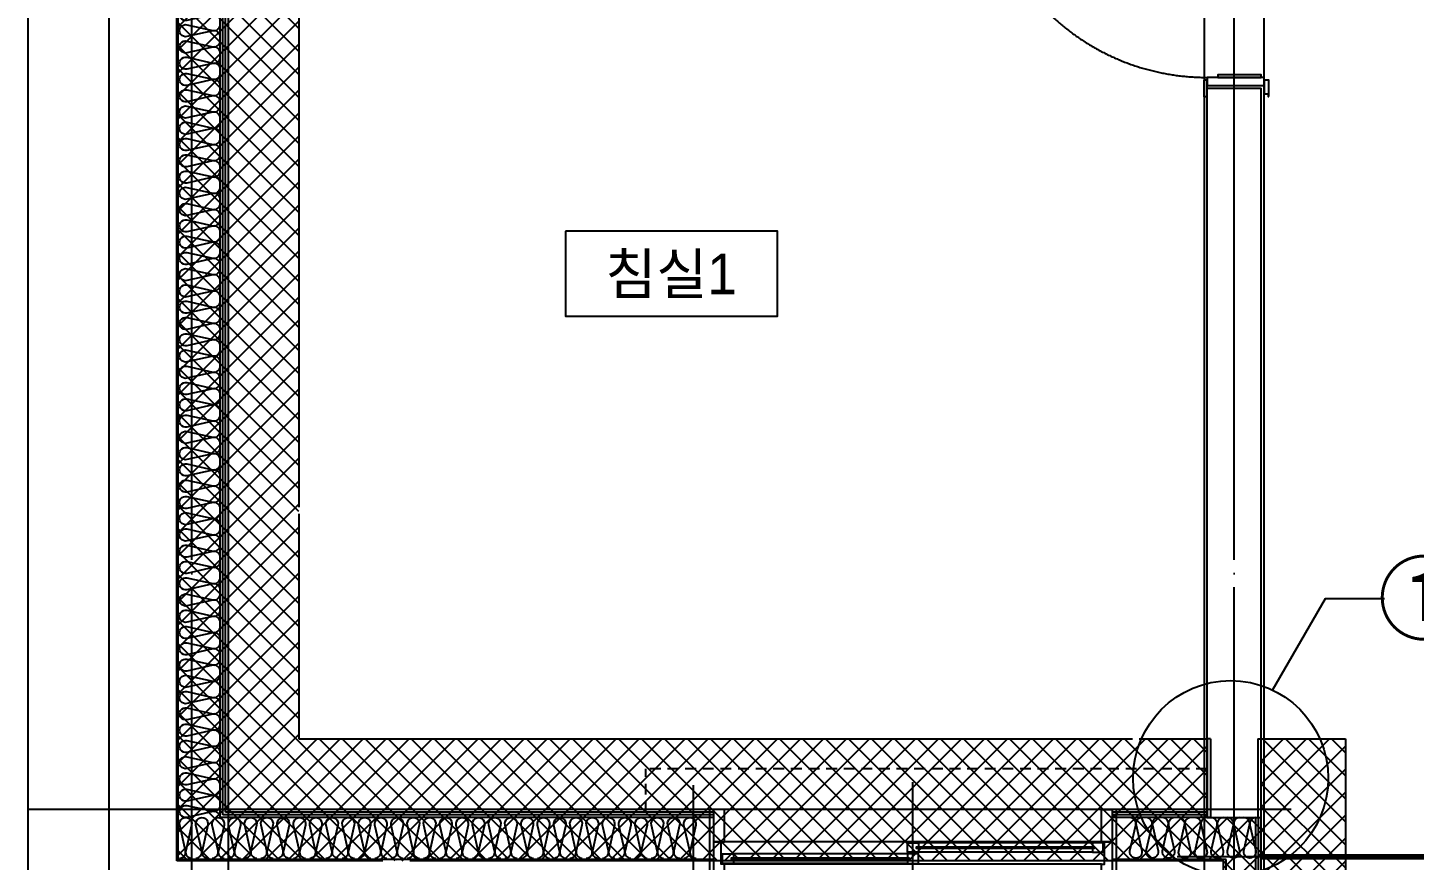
# Model space of a CAD drawing. Header units: millimetres. Extents: x -24416 to 92204, y -190080 to 23760.
# Drawn here: x 54083 to 59197, y -176608 to -173538 of the extents above; entities that cross this region are included whole.
import ezdxf
from ezdxf.enums import TextEntityAlignment as Align

# ---------------------------------------------------------------- set-up
doc = ezdxf.new("R2010")
doc.units = ezdxf.units.MM
doc.header["$LTSCALE"] = 50
for name, pattern in [('AUDIT_D_220706163347-0', [0]), ('CEN', [62, 60, -1, 0, -1]), ('H', [1.3, 0.8, -0.5]), ('HID', [2.5, 1.5, -1]), ('HIDDEN', [2, 1, -1]), ('평면도(기준)$0$CENTER2', [16.25, 15, -0.5, 0.25, -0.5])]:
    doc.linetypes.add(name, pattern=pattern)
doc.layers.get('defpoints').update_dxf_attribs({"color": 139})
for name, color, linetype, plot in [('AA-CEN', 1, 'CEN', False), ('Defpoint', 135, 'Continuous', False), ('MC', 135, 'Continuous', False)]:
    doc.layers.add(name, color=color, linetype=linetype, plot=plot)
for name, color, linetype in [('AA-단열-바닥-욕실', 30, 'Continuous'), ('ARDM', 7, 'Continuous'), ('CEN_CON', 1, 'CEN'), ('CEN_WALL', 12, 'CEN'), ('CONC', 2, 'Continuous'), ('dan1', 7, 'HID'), ('HAT', 9, 'Continuous'), ('INS', 252, 'Continuous'), ('SINA-F-FRAME', 4, 'Continuous'), ('TEXT', 3, 'Continuous'), ('WAL_DRY', 7, 'Continuous'), ('WIN', 4, 'Continuous'), ('실명', 3, 'AUDIT_D_220706163347-0'), ('실명박스', 7, 'AUDIT_D_220706163347-0'), ('커튼박스', 6, 'Continuous'), ('평면도(기준)$0$1.EC-F-DOOR', 4, 'Continuous'), ('평면도(기준)$0$1.EC-F-DOOR-F', 4, 'Continuous'), ('확장', 8, 'HIDDEN')]:
    doc.layers.add(name, color=color, linetype=linetype)
doc.styles.add('HAUD01', font='Dotum.ttf')
doc.styles.add('돋움', font='Dotum.ttf')

# ---------------------------------------------------------------- blocks, each defined once
blk = doc.blocks.new('WIN_1500_단창1')
at = {"layer": 'Defpoint'}
for p, q in [((-15, 240), (-15, 0)), ((1485, 240), (1485, 0))]:
    blk.add_line(p, q, dxfattribs=at)
at = {"layer": 'WIN'}
blk.add_line((735, -100), (735, 340), dxfattribs=at)
at = {"layer": 'WIN', "color": 8}
for p, q in [((40, 240), (1430, 240)), ((40, 120), (1430, 120)), ((73, 117), (715, 117)), ((73, 82), (715, 82)), ((755, 76), (1397, 76)), ((40, 38), (1430, 38)), ((755, 41), (1397, 41)), ((40, 0), (1430, 0))]:
    blk.add_line(p, q, dxfattribs=at)
at = {"layer": 'WIN'}
for points in [[(40, 240), (0, 240), (0, 120), (40, 120), (40, 240)], [(1430, 240), (1470, 240), (1470, 120), (1430, 120), (1430, 240)], [(40, 38), (28, 38), (28, 120), (0, 120), (0, 0), (40, 0), (40, 38)], [(73, 96.5), (73, 82), (33, 82), (33, 117), (73, 117), (73, 102.5)], [(66, 102.5), (66, 96.5), (722, 96.5), (722, 102.5), (66, 102.5)], [(715, 96.5), (715, 82), (755, 82), (755, 117), (715, 117), (715, 102.5)], [(1430, 38), (1442, 38), (1442, 120), (1470, 120), (1470, 0), (1430, 0), (1430, 38)], [(755, 55.5), (755, 41), (715, 41), (715, 76), (755, 76), (755, 61.5)], [(748, 61.5), (748, 55.5), (1404, 55.5), (1404, 61.5), (748, 61.5)], [(1397, 55.5), (1397, 41), (1437, 41), (1437, 76), (1397, 76), (1397, 61.5)]]:
    blk.add_lwpolyline(points, dxfattribs=at)
blk = doc.blocks.new('insul1')
blk.add_lwpolyline([(0, 0, 0.480617), (0.146, 0.183), (0.004, 0.817, -1.249969), (0.296, 0.817), (0.154, 0.183, 0.480617), (0.3, 0, 0.480617)], format="xyb")
blk = doc.blocks.new('A$C65D858C3')
at = {"layer": '평면도(기준)$0$1.EC-F-DOOR', "color": 8}
for points in [[(80.8, 920), (80.8, 970), (260.8, 970), (260.8, 950), (100.8, 950), (100.8, 920)], [(80.8, 863.9), (80.8, 813.9), (260.8, 813.9), (260.8, 833.9), (100.8, 833.9), (100.8, 863.9)]]:
    blk.add_lwpolyline(points, dxfattribs=at)
at = {"layer": '평면도(기준)$0$1.EC-F-DOOR'}
blk.add_lwpolyline([(840.4, 910), (0.8, 910), (0.8, 874), (840.4, 874), (840.4, 910)], dxfattribs=at)
at = {"layer": '평면도(기준)$0$1.EC-F-DOOR', "color": 8}
for points in [[(120.8, 910), (60.8, 910), (60.8, 920), (120.8, 920)], [(120.8, 874), (60.8, 874), (60.8, 864), (120.8, 864)]]:
    blk.add_lwpolyline(points, close=True, dxfattribs=at)
at = {"layer": '평면도(기준)$0$1.EC-F-DOOR', "color": 1, "linetype": '평면도(기준)$0$CENTER2', "ltscale": 6}
blk.add_arc((840.6, 910.6), 840.6, 182.4982, 269.9824, dxfattribs=at)
at = {"layer": '평면도(기준)$0$1.EC-F-DOOR-F'}
for points in [[(828.4, 980), (828.4, 920), (840.4, 920), (840.4, 980)], [(1050.4, 920), (1050.4, 940), (1050.4, 980), (1068.4, 980), (1068.4, 920)], [(1050.4, 940), (1050.4, 910), (840.4, 910), (840.4, 940)], [(1040.4, 910), (1040.4, 900), (880.4, 900), (880.4, 910)], [(828.4, 60), (828.4, 0), (840.4, 0), (840.4, 60)], [(1050.4, 40), (1050.4, 70), (840.4, 70), (840.4, 40)], [(1040.4, 70), (1040.4, 80), (880.4, 80), (880.4, 70)]]:
    blk.add_lwpolyline(points, close=True, dxfattribs=at)
blk.add_lwpolyline([(1068.4, 0), (1068.4, 60), (1050.4, 60), (1050.4, 10), (1065.4, 10), (1065.4, 0), (1068.4, 0)], dxfattribs=at)
blk = doc.blocks.new('U-131B(확장)', base_point=(284085.3, -109269.8))
at = {"layer": 'CEN_CON'}
for p, q in [((284390.3, -109569.8), (284390.3, -98634.8)), ((288235.3, -109569.8), (288235.3, -98634.8))]:
    blk.add_line(p, q, dxfattribs=at)
at = {"layer": 'CEN_WALL'}
blk.add_line((286240.3, -107299.8), (286240.3, -109569.8), dxfattribs=at)
at = {"layer": 'CONC'}
for p, q in [((284085.3, -109269.8), (284085.3, -99524.8)), ((284335.3, -107579.8), (284335.3, -99724.8)), ((288135.3, -107129.8), (288135.3, -104729.8)), ((288135.3, -104729.8), (288335.3, -104729.8)), ((288335.3, -107129.8), (288335.3, -104729.8)), ((288148.3, -107129.8), (288135.3, -107129.8)), ((288148.3, -107129.8), (288148.3, -107419.8)), ((288322.3, -107129.8), (288322.3, -107419.8)), ((288322.3, -107129.8), (288335.3, -107129.8)), ((288148.3, -107419.8), (288322.3, -107419.8))]:
    blk.add_line(p, q, dxfattribs=at)
at = {"layer": 'dan1'}
for points in [[(288335.3, -107129.8), (288645.3, -107129.8), (288645.3, -108619.8), (295505.3, -108619.8), (295505.3, -104984.8), (299595.3, -104984.8), (299595.3, -108619.8), (309255.3, -108619.8), (309255.3, -102059.8), (308635.3, -102059.8), (308635.3, -98719.8), (306145.3, -98719.8), (306145.3, -102694.8), (305835.3, -102694.8)], [(288135.3, -101589.8), (286005.3, -101589.8), (286005.3, -100174.8), (284785.3, -100174.8), (284785.3, -107129.8), (288135.3, -107129.8)]]:
    blk.add_lwpolyline(points, dxfattribs=at)
at = {"layer": 'INS'}
for p, q in [((284340.3, -107574.8), (284340.3, -99729.8)), ((284495.3, -107419.8), (284495.3, -99884.8)), ((288135.3, -107419.8), (288135.3, -107129.8)), ((288335.3, -107419.8), (288335.3, -107129.8)), ((286315.3, -107419.8), (284495.3, -107419.8)), ((288135.3, -107419.8), (287785.3, -107419.8)), ((288148.3, -107419.8), (288135.3, -107419.8)), ((288315.3, -108909.8), (288315.3, -107419.8)), ((288322.3, -107419.8), (288335.3, -107419.8)), ((286315.3, -107574.8), (284340.3, -107574.8)), ((288205.3, -107574.8), (287785.3, -107574.8)), ((288205.3, -109064.8), (288205.3, -107574.8))]:
    blk.add_line(p, q, dxfattribs=at)
at = {"layer": 'MC'}
for p, q in [((284525.3, -109569.8), (284525.3, -98634.8)), ((288345.3, -109569.8), (288345.3, -98634.8)), ((288125.3, -109569.8), (288125.3, -103539.8)), ((288445.3, -107389.8), (283785.3, -107389.8)), ((295885.3, -107564.8), (288025.3, -107564.8))]:
    blk.add_line(p, q, dxfattribs=at)
at = {"layer": 'WAL_DRY'}
for p, q in [((284505.3, -107409.8), (284505.3, -99894.8)), ((284515.3, -107399.8), (284515.3, -99904.8)), ((286315.3, -107409.8), (284505.3, -107409.8)), ((286315.3, -107399.8), (284515.3, -107399.8)), ((288135.3, -107399.8), (287785.3, -107399.8)), ((288135.3, -107409.8), (287785.3, -107409.8)), ((288325.3, -108899.8), (288325.3, -107419.8)), ((288335.3, -108889.8), (288335.3, -107419.8))]:
    blk.add_line(p, q, dxfattribs=at)
at = {"layer": '커튼박스', "linetype": 'H'}
for p in [(288135.3, -107239.8), (286065.3, -107399.8)]:
    blk.add_line(p, (286065.3, -107239.8), dxfattribs=at)
at = {"layer": '확장', "ltscale": 0.5, "const_width": 20, "flags": 128}
blk.add_lwpolyline([(288335.3, -107564.8), (295765.3, -107564.8)], dxfattribs=at)
at = {"layer": 'INS', "row_count": 1}
for p, xscale, yscale, zscale, rotation, column_count, row_spacing, column_spacing in [((284495.3, -107419.8), 150.0000000000001, 150.0000000000001, 150.0000000000001, 90, 125, -3.155443620884047e-30, 60.00000000000006), ((288315.3, -107419.8), 150, 150, 150, 180, 8, 0, 60)]:
    blk.add_blockref('insul1', p, dxfattribs=dict(at, xscale=xscale, yscale=yscale, zscale=zscale, rotation=rotation, column_count=column_count, row_spacing=row_spacing, column_spacing=column_spacing))
at = {"layer": 'INS', "xscale": 150, "yscale": 150, "zscale": 150, "row_count": 1, "column_count": 32, "row_spacing": 0, "column_spacing": 60}
blk.add_blockref('insul1', (284345.3, -107569.8), dxfattribs=at)
at = {"layer": 'SINA-F-FRAME'}
blk.add_blockref('A$C65D858C3', (287295, -104759.8), dxfattribs=at)
at = {"layer": 'WIN', "xscale": -1}
blk.add_blockref('WIN_1500_단창1', (287785.3, -107629.8), dxfattribs=at)
blk = doc.blocks.new('A$C415C5DAF')
at = {"layer": '실명박스'}
blk.add_lwpolyline([(43581.1, -192665.6), (43581.1, -192978.1), (44362.7, -192978.1), (44362.7, -192665.6)], close=True, dxfattribs=at)
at = {"layer": '실명', "style": 'HAUD01'}
blk.add_text('침실1', height=150, dxfattribs=at).set_placement((43970.5, -192819.6), align=Align.MIDDLE)
blk = doc.blocks.new('A$C1CAF0AFA')
at = {"layer": 'HAT'}
h = blk.add_hatch(dxfattribs=at)
h.set_pattern_fill('_USER', color=5, scale=60, angle=45, double=1, pattern_type=0)
h.set_pattern_definition([(45, (0, -53460), (-42.426407, 42.426407), []), (135, (0, -53460), (-42.426407, -42.426407), [])])
h.paths.add_polyline_path([(80002.7, -194400.9), (80002.7, -201860.9), (69442.7, -201860.9), (69442.7, -198225.9), (66252.7, -198225.9), (66252.7, -201860.9), (58492.7, -201860.9), (58492.7, -200370.9), (54632.7, -200370.9), (54632.7, -192515.9), (56752.7, -192515.9), (56752.7, -193930.9), (59252.7, -193930.9), (59252.7, -191925.9), (62992.7, -191925.9), (62992.7, -195035.9), (65722.7, -195035.9), (65722.7, -194885.9), (67122.7, -194885.9), (67122.7, -195035.9), (69192.7, -195035.9), (69192.7, -195485.9), (63052.7, -195485.9), (63052.7, -195155.9), (62852.7, -195155.9), (62852.7, -195485.9), (62542.7, -195485.9), (62542.7, -192375.9), (59702.7, -192375.9), (59702.7, -194380.9), (58632.7, -194380.9), (58632.7, -194090.9), (58432.7, -194090.9), (58432.7, -194380.9), (56302.7, -194380.9), (56302.7, -192965.9), (55082.7, -192965.9), (55082.7, -199920.9), (58432.7, -199920.9), (58432.7, -200210.9), (58632.7, -200210.9), (58632.7, -199920.9), (58942.7, -199920.9), (58942.7, -201410.9), (65802.7, -201410.9), (65802.7, -197775.9), (69892.7, -197775.9), (69892.7, -201410.9), (79552.7, -201410.9), (79552.7, -194850.9), (78932.7, -194850.9), (78932.7, -191510.9), (76442.7, -191510.9), (76442.7, -195485.9), (76132.7, -195485.9), (76132.7, -195163.4), (75932.7, -195163.4), (75932.7, -195485.9), (69442.7, -195485.9), (69442.7, -195035.9), (75992.7, -195035.9), (75992.7, -191060.9), (79382.7, -191060.9), (79382.7, -194400.9)])
at = {"layer": 'AA-CEN', "color": 4}
for points in [[(66252.7, -201860.9), (58492.7, -201860.9), (58492.7, -200370.9), (54632.7, -200370.9), (54632.7, -192515.9), (56752.7, -192515.9), (56752.7, -193930.9), (59252.7, -193930.9), (59252.7, -191925.9), (62992.7, -191925.9)], [(62542.7, -192375.9), (59702.7, -192375.9), (59702.7, -194380.9), (58632.7, -194380.9), (58632.7, -194090.9), (58432.7, -194090.9), (58432.7, -194380.9), (56302.7, -194380.9), (56302.7, -192965.9), (55082.7, -192965.9), (55082.7, -199920.9), (58432.7, -199920.9), (58432.7, -200210.9), (58632.7, -200210.9), (58632.7, -199920.9), (58942.7, -199920.9), (58942.7, -201410.9), (65802.7, -201410.9)]]:
    blk.add_lwpolyline(points, dxfattribs=at)
blk = doc.blocks.new('A$C45F312F6')
at = {"layer": 'ARDM', "color": 3}
blk.add_lwpolyline([(58674.6, -199740.9), (58869.6, -199402.6), (59087.1, -199402.6)], dxfattribs=at)
blk.add_circle((58519.7, -200065.9), 360, dxfattribs=at)
at = {"layer": 'TEXT', "style": '돋움'}
blk.add_text('①', height=250, dxfattribs=at).set_placement((59232.2, -199529.4), align=Align.CENTER)

msp = doc.modelspace()

# ---------------------------------------------------------------- linework, layer by layer
at = {"layer": 'defpoints'}
msp.add_lwpolyline([(84817.7, -165875.9), (54082.7, -165875.9), (54082.7, -178600.9), (84817.7, -178600.9)], close=True, dxfattribs=at)

# ---------------------------------------------------------------- block references
for name, p in [('A$C45F312F6', (0, 23760)), ('U-131B(확장)', (54382.7, -178300.9))]:
    msp.add_blockref(name, p)
at = {"layer": 'AA-단열-바닥-욕실'}
msp.add_blockref('A$C1CAF0AFA', (0, 23760), dxfattribs=at)
at = {"layer": '실명박스'}
msp.add_blockref('A$C415C5DAF', (12485.4, 18377.1), dxfattribs=at)

doc.saveas('drawing.dxf')
